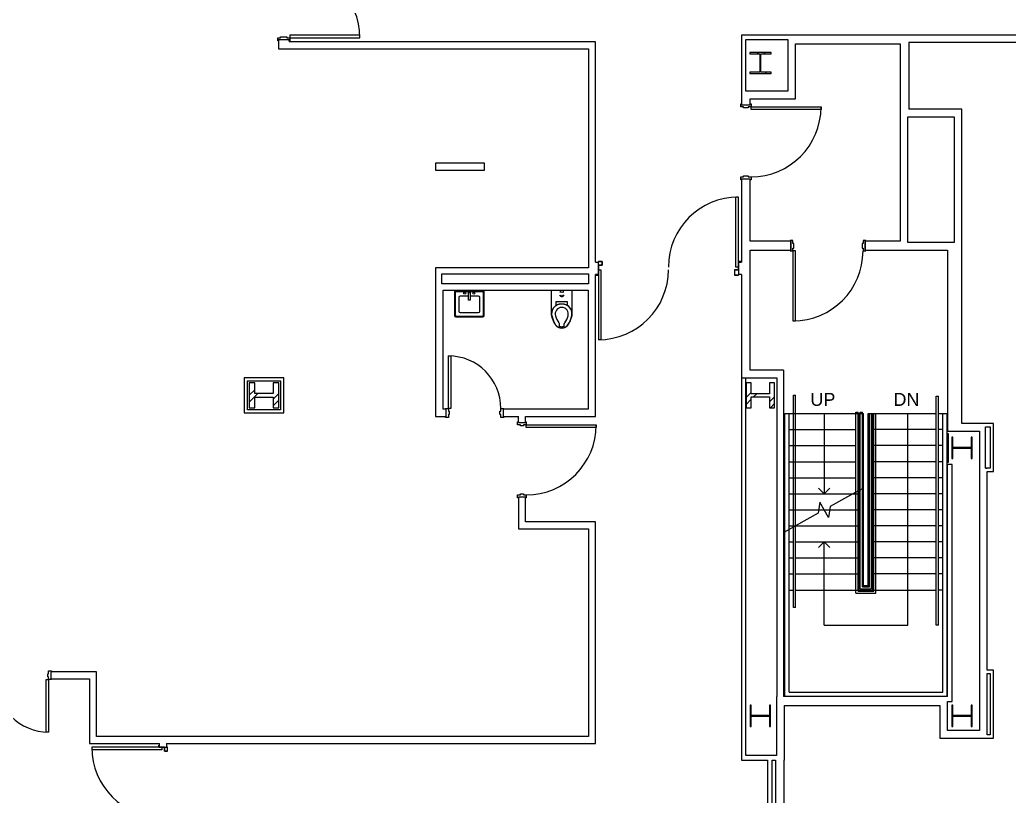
# Model space of a CAD drawing. Header units: inches. Extents: x -59 to 5682, y -269 to 4477.
# Drawn here: x 1347 to 2025, y 2845 to 3378 of the extents above; entities that cross this region are included whole.
import ezdxf

# ---------------------------------------------------------------- set-up
doc = ezdxf.new("R2010")
doc.units = ezdxf.units.IN
doc.header["$LTSCALE"] = 96
doc.header["$MEASUREMENT"] = 0
for name, color, linetype in [('A-ANNO-TEXT', 4, 'CONTINUOUS'), ('A-COLS', 5, 'CONTINUOUS'), ('A-DOOR', 2, 'CONTINUOUS'), ('A-FLOR-HRAL', 1, 'CONTINUOUS'), ('A-FLOR-PFIX', 2, 'CONTINUOUS'), ('A-FLOR-STRS', 2, 'CONTINUOUS'), ('A-WALL-FULL', 6, 'CONTINUOUS')]:
    doc.layers.add(name, color=color, linetype=linetype)
doc.styles.add('AE-103I$0$Arial', font='arial.ttf', dxfattribs={"height": 8.851796})

msp = doc.modelspace()

# ---------------------------------------------------------------- linework, layer by layer
at = {"layer": 'A-ANNO-TEXT'}
for p, q in [((1898.58, 3107.58), (1898.58, 3052.58)), ((1955.83, 2962.58), (1955.83, 3107.58)), ((1894.69, 3056.47), (1898.58, 3052.58)), ((1902.47, 3056.47), (1898.58, 3052.58)), ((1894.69, 3015.69), (1898.58, 3019.58)), ((1902.47, 3015.69), (1898.58, 3019.58)), ((1898.58, 2962.58), (1898.58, 3019.58)), ((1898.58, 2962.58), (1955.83, 2962.58))]:
    msp.add_line(p, q, dxfattribs=at)
at = {"layer": 'A-COLS'}
for p, q in [((1862.13, 3355.02), (1847.53, 3355.02)), ((1847.53, 3355.02), (1847.53, 3354.16)), ((1847.53, 3354.16), (1854.57, 3354.16)), ((1852.6, 3354.16), (1853.46, 3355.02)), ((1854.57, 3354.16), (1854.57, 3341.56)), ((1854.57, 3351.51), (1855.09, 3352.04)), ((1855.09, 3341.56), (1855.09, 3354.16)), ((1855.09, 3354.16), (1862.13, 3354.16)), ((1857.21, 3354.16), (1858.07, 3355.02)), ((1862.13, 3354.16), (1862.13, 3355.02)), ((1854.57, 3341.56), (1847.53, 3341.56)), ((1847.53, 3341.56), (1847.53, 3340.7)), ((1847.53, 3340.7), (1862.13, 3340.7)), ((1862.13, 3341.56), (1855.09, 3341.56)), ((1858.15, 3340.7), (1859.01, 3341.56)), ((1862.13, 3340.7), (1862.13, 3341.56)), ((1508.3, 3128.68), (1504.48, 3128.68)), ((1504.48, 3128.68), (1504.48, 3111.48)), ((1508.3, 3121.27), (1508.3, 3128.68)), ((1524.68, 3128.68), (1520.86, 3128.68)), ((1520.86, 3128.68), (1520.86, 3121.27)), ((1524.68, 3111.48), (1524.68, 3128.68)), ((1848.53, 3128.58), (1845.03, 3128.58)), ((1845.03, 3128.58), (1845.03, 3111.58)), ((1848.53, 3121.17), (1848.53, 3128.58)), ((1864.63, 3128.58), (1861.13, 3128.58)), ((1861.13, 3128.58), (1861.13, 3121.17)), ((1864.63, 3111.58), (1864.63, 3128.58)), ((1504.48, 3120.08), (1508.3, 3123.9)), ((1504.48, 3115.47), (1510.28, 3121.27)), ((1520.86, 3121.27), (1508.3, 3121.27)), ((1520.86, 3117.45), (1524.68, 3121.27)), ((1845.03, 3118.5), (1848.53, 3122)), ((1861.13, 3121.17), (1848.53, 3121.17)), ((1850.12, 3118.98), (1852.31, 3121.17)), ((1508.3, 3111.48), (1508.3, 3118.89)), ((1508.3, 3118.89), (1520.86, 3118.89)), ((1520.86, 3118.89), (1520.86, 3111.48)), ((1520.86, 3112.84), (1524.68, 3116.66)), ((1845.03, 3113.89), (1848.53, 3117.39)), ((1848.53, 3111.58), (1848.53, 3118.98)), ((1848.53, 3118.98), (1861.13, 3118.98)), ((1861.13, 3115.59), (1864.63, 3119.09)), ((1861.13, 3118.98), (1861.13, 3111.58)), ((1861.72, 3111.58), (1864.63, 3114.49)), ((1504.48, 3111.48), (1508.3, 3111.48)), ((1520.86, 3111.48), (1524.68, 3111.48)), ((1845.03, 3111.58), (1848.53, 3111.58)), ((1861.13, 3111.58), (1864.63, 3111.58)), ((1986.78, 3091.34), (1986.07, 3091.34)), ((1986.07, 3091.34), (1986.07, 3076.82)), ((1986.07, 3088.48), (1986.78, 3089.19)), ((1986.78, 3084.3), (1986.78, 3091.34)), ((2000.09, 3091.34), (1999.38, 3091.34)), ((1999.38, 3091.34), (1999.38, 3084.3)), ((2000.09, 3076.82), (2000.09, 3091.34)), ((1986.07, 3083.87), (1986.78, 3084.58)), ((1999.38, 3084.3), (1986.78, 3084.3)), ((1986.78, 3076.82), (1986.78, 3083.86)), ((1986.78, 3083.86), (1999.38, 3083.86)), ((1999.38, 3083.86), (1999.38, 3076.82)), ((1999.38, 3082.78), (2000.09, 3083.49)), ((1986.07, 3076.82), (1986.78, 3076.82)), ((1999.38, 3078.17), (2000.09, 3078.88)), ((1999.38, 3076.82), (2000.09, 3076.82)), ((1848.53, 2907.59), (1847.82, 2907.59)), ((1847.82, 2907.59), (1847.82, 2893.07)), ((1848.53, 2900.55), (1848.53, 2907.59)), ((1861.84, 2907.59), (1861.13, 2907.59)), ((1861.13, 2907.59), (1861.13, 2900.55)), ((1861.13, 2906.51), (1861.84, 2907.22)), ((1861.84, 2893.07), (1861.84, 2907.59)), ((1986.78, 2907.59), (1986.07, 2907.59)), ((1986.07, 2907.59), (1986.07, 2893.07)), ((1986.78, 2900.55), (1986.78, 2907.59)), ((1999.38, 2907.11), (1999.86, 2907.59)), ((2000.09, 2907.59), (1999.38, 2907.59)), ((1999.38, 2907.59), (1999.38, 2900.55)), ((2000.09, 2893.07), (2000.09, 2907.59)), ((1861.13, 2900.55), (1848.53, 2900.55)), ((1848.53, 2893.07), (1848.53, 2900.11)), ((1848.53, 2900.11), (1861.13, 2900.11)), ((1854.72, 2900.11), (1855.16, 2900.55)), ((1859.33, 2900.11), (1859.77, 2900.55)), ((1861.13, 2901.91), (1861.84, 2902.62)), ((1861.13, 2900.11), (1861.13, 2893.07)), ((1986.07, 2898.41), (1986.78, 2899.12)), ((1999.38, 2900.55), (1986.78, 2900.55)), ((1986.78, 2893.07), (1986.78, 2900.11)), ((1986.78, 2900.11), (1999.38, 2900.11)), ((1987.77, 2900.11), (1988.21, 2900.55)), ((1992.38, 2900.11), (1992.82, 2900.55)), ((1999.38, 2900.11), (1999.38, 2893.07)), ((1847.82, 2893.2), (1848.53, 2893.92)), ((1847.82, 2893.07), (1848.53, 2893.07)), ((1861.13, 2893.07), (1861.84, 2893.07)), ((1986.07, 2893.8), (1986.78, 2894.51)), ((1986.07, 2893.07), (1986.78, 2893.07)), ((1999.38, 2893.07), (2000.09, 2893.07)), ((1999.74, 2893.07), (2000.09, 2893.42))]:
    msp.add_line(p, q, dxfattribs=at)
at = {"layer": 'A-DOOR'}
for p, q in [((1524.02, 3365.2), (1525.95, 3365.2)), ((1524.02, 3363.2), (1524.02, 3365.2)), ((1525.95, 3365.83), (1530.33, 3365.83)), ((1525.95, 3365.2), (1525.95, 3365.83)), ((1530.33, 3365.83), (1530.33, 3365.2)), ((1530.33, 3365.2), (1532.27, 3365.2)), ((1532.27, 3366.95), (1532.27, 3365.2)), ((1580.27, 3366.95), (1532.27, 3366.95)), ((1532.27, 3365.2), (1580.27, 3365.2)), ((1532.27, 3365.2), (1532.27, 3363.2)), ((1580.27, 3365.2), (1580.27, 3366.95)), ((1524.52, 3363.2), (1524.02, 3363.2)), ((1524.52, 3363.7), (1524.52, 3363.2)), ((1531.77, 3363.7), (1524.52, 3363.7)), ((1531.77, 3363.2), (1531.77, 3363.7)), ((1532.27, 3363.2), (1531.77, 3363.2)), ((1841.33, 3317.83), (1841.33, 3319.83)), ((1841.33, 3319.83), (1841.83, 3319.83)), ((1843.27, 3317.83), (1841.33, 3317.83)), ((1841.83, 3319.83), (1841.83, 3319.33)), ((1841.83, 3319.33), (1847.95, 3319.33)), ((1843.27, 3317.21), (1843.27, 3317.83)), ((1846.52, 3317.21), (1843.27, 3317.21)), ((1846.52, 3317.83), (1846.52, 3317.21)), ((1848.45, 3317.83), (1846.52, 3317.83)), ((1847.95, 3319.83), (1848.45, 3319.83)), ((1847.95, 3319.33), (1847.95, 3319.83)), ((1848.45, 3319.83), (1848.45, 3317.83)), ((1848.45, 3316.08), (1848.45, 3317.83)), ((1848.45, 3317.83), (1896.45, 3317.83)), ((1896.45, 3317.83), (1896.45, 3316.08)), ((1896.45, 3316.08), (1848.45, 3316.08)), ((1841.33, 3269.83), (1843.27, 3269.83)), ((1841.33, 3267.83), (1841.33, 3269.83)), ((1843.27, 3270.45), (1846.52, 3270.45)), ((1843.27, 3269.83), (1843.27, 3270.45)), ((1846.52, 3270.45), (1846.52, 3269.83)), ((1846.52, 3269.83), (1848.45, 3269.83)), ((1848.45, 3269.83), (1848.45, 3267.83)), ((1841.83, 3267.83), (1841.33, 3267.83)), ((1841.83, 3268.33), (1841.83, 3267.83)), ((1847.95, 3268.33), (1841.83, 3268.33)), ((1847.95, 3267.83), (1847.95, 3268.33)), ((1848.45, 3267.83), (1847.95, 3267.83)), ((1838.08, 3208.01), (1838.08, 3256.01)), ((1839.83, 3256.01), (1838.08, 3256.01)), ((1839.83, 3208.01), (1839.83, 3256.01)), ((1875.2, 3226.2), (1875.2, 3225.7)), ((1877.2, 3226.2), (1875.2, 3226.2)), ((1875.2, 3225.7), (1875.7, 3225.7)), ((1875.7, 3225.7), (1875.7, 3219.58)), ((1877.2, 3224.26), (1877.2, 3226.2)), ((1877.82, 3224.26), (1877.2, 3224.26)), ((1877.82, 3221.01), (1877.82, 3224.26)), ((1925.2, 3224.26), (1924.58, 3224.26)), ((1924.58, 3224.26), (1924.58, 3221.01)), ((1927.2, 3226.2), (1925.2, 3226.2)), ((1925.2, 3226.2), (1925.2, 3224.26)), ((1926.7, 3219.58), (1926.7, 3225.7)), ((1926.7, 3225.7), (1927.2, 3225.7)), ((1927.2, 3225.7), (1927.2, 3226.2)), ((1875.7, 3219.58), (1875.2, 3219.58)), ((1875.2, 3219.58), (1875.2, 3219.08)), ((1875.2, 3219.08), (1877.2, 3219.08)), ((1877.2, 3219.08), (1877.2, 3221.01)), ((1877.2, 3221.01), (1877.82, 3221.01)), ((1878.95, 3219.08), (1877.2, 3219.08)), ((1877.2, 3219.08), (1877.2, 3171.08)), ((1878.95, 3171.08), (1878.95, 3219.08)), ((1924.58, 3221.01), (1925.2, 3221.01)), ((1925.2, 3221.01), (1925.2, 3219.08)), ((1925.2, 3219.08), (1927.2, 3219.08)), ((1927.2, 3219.58), (1926.7, 3219.58)), ((1927.2, 3219.08), (1927.2, 3219.58)), ((1746.45, 3211.89), (1743.77, 3211.89)), ((1743.77, 3211.89), (1743.77, 3211.39)), ((1743.77, 3211.39), (1743.83, 3211.39)), ((1743.77, 3209.39), (1743.77, 3202.45)), ((1746.39, 3209.39), (1743.77, 3209.39)), ((1743.83, 3211.39), (1743.83, 3211.83)), ((1743.83, 3211.83), (1746.39, 3211.83)), ((1743.83, 3202.39), (1743.83, 3209.33)), ((1743.83, 3209.33), (1746.45, 3209.33)), ((1746.39, 3211.83), (1746.39, 3209.39)), ((1746.45, 3209.33), (1746.45, 3211.89)), ((1839.83, 3208.01), (1838.08, 3208.01)), ((1841.33, 3211.89), (1839.83, 3211.89)), ((1839.83, 3211.89), (1839.83, 3206.2)), ((1839.89, 3206.14), (1839.89, 3211.83)), ((1839.89, 3211.83), (1841.27, 3211.83)), ((1841.27, 3211.83), (1841.27, 3211.39)), ((1841.27, 3211.39), (1841.33, 3211.39)), ((1841.33, 3211.39), (1841.33, 3211.89)), ((1742.39, 3202.89), (1742.33, 3202.89)), ((1742.33, 3202.89), (1742.33, 3202.39)), ((1742.33, 3202.39), (1743.83, 3202.39)), ((1742.39, 3202.45), (1742.39, 3202.89)), ((1743.77, 3202.45), (1742.39, 3202.45)), ((1743.83, 3206.2), (1743.83, 3158.2)), ((1743.83, 3206.2), (1745.58, 3206.2)), ((1745.58, 3206.2), (1745.58, 3158.23)), ((1839.83, 3206.2), (1837.2, 3206.2)), ((1837.2, 3206.2), (1837.2, 3202.39)), ((1837.2, 3202.39), (1839.89, 3202.39)), ((1837.27, 3202.45), (1837.27, 3206.14)), ((1837.27, 3206.14), (1839.89, 3206.14)), ((1839.83, 3202.45), (1837.27, 3202.45)), ((1839.89, 3202.89), (1839.83, 3202.89)), ((1839.83, 3202.89), (1839.83, 3202.45)), ((1839.89, 3202.39), (1839.89, 3202.89)), ((1877.2, 3171.08), (1878.95, 3171.08)), ((1743.83, 3158.26), (1745.58, 3158.26)), ((1640.98, 3147.08), (1642.73, 3147.08)), ((1640.98, 3111.08), (1640.98, 3147.08)), ((1642.73, 3147.08), (1642.73, 3111.08)), ((1638.98, 3111.08), (1640.98, 3111.08)), ((1638.98, 3110.58), (1638.98, 3111.08)), ((1639.48, 3110.58), (1638.98, 3110.58)), ((1639.48, 3105.45), (1639.48, 3110.58)), ((1642.73, 3111.08), (1640.98, 3111.08)), ((1640.98, 3111.08), (1640.98, 3109.14)), ((1640.98, 3109.14), (1641.6, 3109.14)), ((1640.98, 3106.89), (1640.98, 3104.95)), ((1641.6, 3106.89), (1640.98, 3106.89)), ((1641.6, 3109.14), (1641.6, 3106.89)), ((1676.35, 3109.14), (1676.98, 3109.14)), ((1676.35, 3106.89), (1676.35, 3109.14)), ((1676.98, 3106.89), (1676.35, 3106.89)), ((1676.98, 3111.08), (1678.98, 3111.08)), ((1676.98, 3109.14), (1676.98, 3111.08)), ((1676.98, 3104.95), (1676.98, 3106.89)), ((1678.48, 3110.58), (1678.48, 3105.45)), ((1678.98, 3110.58), (1678.48, 3110.58)), ((1678.98, 3111.08), (1678.98, 3110.58)), ((1638.98, 3105.45), (1639.48, 3105.45)), ((1638.98, 3104.95), (1638.98, 3105.45)), ((1640.98, 3104.95), (1638.98, 3104.95)), ((1678.98, 3104.95), (1676.98, 3104.95)), ((1678.48, 3105.45), (1678.98, 3105.45)), ((1678.98, 3105.45), (1678.98, 3104.95)), ((1688.45, 3099.83), (1688.45, 3101.83)), ((1688.45, 3101.83), (1688.95, 3101.83)), ((1690.39, 3099.83), (1688.45, 3099.83)), ((1688.95, 3101.83), (1688.95, 3101.33)), ((1688.95, 3101.33), (1693.83, 3101.33)), ((1690.39, 3099.21), (1690.39, 3099.83)), ((1692.39, 3099.83), (1692.39, 3099.21)), ((1694.33, 3099.83), (1692.39, 3099.83)), ((1693.83, 3101.83), (1694.33, 3101.83)), ((1693.83, 3101.33), (1693.83, 3101.83)), ((1694.33, 3101.83), (1694.33, 3099.83)), ((1694.33, 3098.08), (1694.33, 3099.83)), ((1694.33, 3099.83), (1742.33, 3099.83)), ((1742.33, 3099.83), (1742.33, 3098.08)), ((1692.39, 3099.21), (1690.39, 3099.21)), ((1742.33, 3098.08), (1694.33, 3098.08)), ((1690.39, 3052.45), (1692.39, 3052.45)), ((1690.39, 3051.83), (1690.39, 3052.45)), ((1692.39, 3052.45), (1692.39, 3051.83)), ((1688.45, 3051.83), (1690.39, 3051.83)), ((1688.45, 3049.83), (1688.45, 3051.83)), ((1688.95, 3049.83), (1688.45, 3049.83)), ((1688.95, 3050.33), (1688.95, 3049.83)), ((1693.83, 3050.33), (1688.95, 3050.33)), ((1692.39, 3051.83), (1694.33, 3051.83)), ((1693.83, 3049.83), (1693.83, 3050.33)), ((1694.33, 3049.83), (1693.83, 3049.83)), ((1694.33, 3051.83), (1694.33, 3049.83)), ((1366.95, 2931.08), (1368.95, 2931.08)), ((1366.95, 2929.14), (1366.95, 2931.08)), ((1368.45, 2930.58), (1368.45, 2925.7)), ((1368.95, 2930.58), (1368.45, 2930.58)), ((1368.95, 2931.08), (1368.95, 2930.58)), ((1365.2, 2925.2), (1366.95, 2925.2)), ((1365.2, 2889.2), (1365.2, 2925.2)), ((1366.33, 2929.14), (1366.95, 2929.14)), ((1366.33, 2927.14), (1366.33, 2929.14)), ((1366.95, 2927.14), (1366.33, 2927.14)), ((1366.95, 2925.2), (1366.95, 2927.14)), ((1366.95, 2925.2), (1366.95, 2889.2)), ((1368.95, 2925.2), (1366.95, 2925.2)), ((1368.45, 2925.7), (1368.95, 2925.7)), ((1368.95, 2925.7), (1368.95, 2925.2)), ((1366.95, 2889.2), (1365.2, 2889.2)), ((1396.52, 2878.76), (1396.52, 2877.01)), ((1444.52, 2878.76), (1396.52, 2878.76)), ((1444.52, 2877.01), (1396.52, 2877.01)), ((1442.96, 2880.26), (1442.46, 2880.26)), ((1442.46, 2880.26), (1442.46, 2878.76)), ((1442.46, 2878.76), (1446.33, 2878.76)), ((1442.52, 2878.83), (1442.52, 2880.2)), ((1442.52, 2880.2), (1442.96, 2880.2)), ((1446.4, 2878.83), (1442.52, 2878.83)), ((1442.96, 2880.2), (1442.96, 2880.26)), ((1444.52, 2878.76), (1444.52, 2877.01)), ((1446.33, 2878.76), (1446.33, 2876.14)), ((1446.33, 2876.14), (1448.33, 2876.14)), ((1446.4, 2876.2), (1446.4, 2878.83)), ((1448.27, 2876.2), (1446.4, 2876.2)), ((1448.33, 2878.83), (1447.83, 2878.83)), ((1447.83, 2878.83), (1447.83, 2878.76)), ((1447.83, 2878.76), (1448.27, 2878.76)), ((1448.27, 2878.76), (1448.27, 2876.2)), ((1448.33, 2876.14), (1448.33, 2878.83))]:
    msp.add_line(p, q, dxfattribs=at)
for centre, radius, start, end in [((1532.27, 3365.2), 48, 0, 90), ((1848.45, 3317.83), 48, 270, 0), ((1848.45, 3317.83), 48, 270, 0), ((1839.83, 3208.01), 48, 90, 180), ((1877.2, 3219.08), 48, 270, 0), ((1877.2, 3219.08), 48, 270, 0), ((1743.83, 3206.2), 48, 270, 0), ((1640.98, 3111.08), 36, 0, 90), ((1640.98, 3111.08), 36, 0, 90), ((1694.33, 3099.83), 48, 270, 0), ((1694.33, 3099.83), 48, 270, 0), ((1366.95, 2925.2), 36, 180, 270), ((1366.95, 2925.2), 36, 180, 270), ((1444.52, 2878.76), 48, 180, 270)]:
    msp.add_arc(centre, radius, start, end, dxfattribs=at)
at = {"layer": 'A-FLOR-HRAL'}
for p, q in [((1877.45, 2974.58), (1877.45, 3120.08)), ((1877.45, 3120.08), (1878.95, 3120.08)), ((1878.95, 2974.58), (1878.95, 3120.08)), ((1975.45, 3119.58), (1976.95, 3119.58)), ((1975.45, 2962.58), (1975.45, 3119.58)), ((1976.95, 2962.58), (1976.95, 3119.58)), ((1920.33, 3108.58), (1921.83, 3108.58)), ((1920.33, 2984.33), (1920.33, 3108.58)), ((1920.33, 3107.58), (1921.83, 3107.58)), ((1921.83, 2985.83), (1921.83, 3108.58)), ((1923.33, 3108.58), (1924.83, 3108.58)), ((1923.33, 2987.33), (1923.33, 3108.58)), ((1923.33, 3107.58), (1924.83, 3107.58)), ((1924.83, 2988.83), (1924.83, 3108.58)), ((1929.58, 3107.58), (1931.08, 3107.58)), ((1929.58, 2988.83), (1929.58, 3107.58)), ((1931.08, 2987.33), (1931.08, 3107.58)), ((1932.58, 3107.58), (1934.08, 3107.58)), ((1932.58, 2985.83), (1932.58, 3107.58)), ((1934.08, 2984.33), (1934.08, 3107.58)), ((1920.33, 3053.66), (1921.83, 3054.49)), ((1923.33, 3055.33), (1924.83, 3056.16)), ((1877.45, 3029.84), (1878.95, 3030.67)), ((1920.33, 2984.33), (1934.08, 2984.33)), ((1921.83, 2985.83), (1932.58, 2985.83)), ((1923.33, 2987.33), (1931.08, 2987.33)), ((1924.83, 2988.83), (1929.58, 2988.83)), ((1878.95, 2974.58), (1877.45, 2974.58)), ((1976.95, 2962.58), (1975.45, 2962.58))]:
    msp.add_line(p, q, dxfattribs=at)
at = {"layer": 'A-FLOR-PFIX'}
for p, q in [((1645.08, 3192.08), (1645.08, 3174.83)), ((1645.58, 3191.08), (1645.58, 3175.33)), ((1665.08, 3191.08), (1645.58, 3191.08)), ((1654.71, 3188.08), (1649.08, 3188.08)), ((1654.71, 3185.4), (1654.71, 3190.62)), ((1654.71, 3190.62), (1655.95, 3190.62)), ((1655.95, 3190.62), (1655.95, 3185.4)), ((1661.58, 3188.08), (1655.95, 3188.08)), ((1665.08, 3175.33), (1665.08, 3191.08)), ((1665.58, 3174.83), (1665.58, 3192.08)), ((1711.7, 3175.88), (1711.7, 3192.08)), ((1717.7, 3192.08), (1717.7, 3190.57)), ((1719.7, 3192.08), (1719.7, 3190.57)), ((1725.7, 3192.08), (1725.7, 3175.88)), ((1648.08, 3187.08), (1648.08, 3177.83)), ((1655.95, 3185.4), (1654.71, 3185.4)), ((1662.58, 3177.83), (1662.58, 3187.08)), ((1713.74, 3180.81), (1713.94, 3181.01)), ((1713.94, 3181.01), (1714.15, 3181.19)), ((1714.15, 3181.19), (1714.37, 3181.37)), ((1714.37, 3181.37), (1714.59, 3181.54)), ((1714.59, 3181.54), (1714.82, 3181.7)), ((1722.7, 3184.13), (1714.7, 3184.13)), ((1714.7, 3184.13), (1714.7, 3181.62)), ((1714.82, 3181.7), (1715.06, 3181.85)), ((1715.06, 3181.85), (1715.3, 3181.99)), ((1715.3, 3181.99), (1715.54, 3182.12)), ((1715.54, 3182.12), (1715.8, 3182.24)), ((1715.8, 3182.24), (1716.05, 3182.35)), ((1716.05, 3182.35), (1716.31, 3182.46)), ((1716.31, 3182.46), (1716.58, 3182.55)), ((1716.58, 3182.55), (1716.85, 3182.63)), ((1716.85, 3182.63), (1717.12, 3182.69)), ((1717.12, 3182.69), (1717.39, 3182.75)), ((1717.39, 3182.75), (1717.67, 3182.8)), ((1717.67, 3182.8), (1717.95, 3182.83)), ((1717.95, 3182.83), (1718.23, 3182.86)), ((1718.23, 3182.86), (1718.51, 3182.87)), ((1718.51, 3182.87), (1718.65, 3182.87)), ((1718.78, 3182.87), (1718.98, 3182.87)), ((1718.98, 3182.87), (1719.26, 3182.85)), ((1719.26, 3182.85), (1719.54, 3182.82)), ((1719.54, 3182.82), (1719.82, 3182.79)), ((1719.82, 3182.79), (1720.09, 3182.74)), ((1720.09, 3182.74), (1720.37, 3182.67)), ((1720.37, 3182.67), (1720.64, 3182.6)), ((1720.64, 3182.6), (1720.9, 3182.52)), ((1720.9, 3182.52), (1721.17, 3182.43)), ((1721.17, 3182.43), (1721.43, 3182.32)), ((1721.43, 3182.32), (1721.68, 3182.21)), ((1721.68, 3182.21), (1721.94, 3182.08)), ((1721.94, 3182.08), (1722.18, 3181.95)), ((1722.18, 3181.95), (1722.42, 3181.81)), ((1722.42, 3181.81), (1722.66, 3181.65)), ((1722.66, 3181.65), (1722.88, 3181.49)), ((1722.7, 3181.62), (1722.7, 3184.13)), ((1722.88, 3181.49), (1723.1, 3181.32)), ((1723.1, 3181.32), (1723.32, 3181.14)), ((1723.32, 3181.14), (1723.53, 3180.95)), ((1723.53, 3180.95), (1723.72, 3180.75)), ((1646.58, 3174.33), (1664.08, 3174.33)), ((1649.08, 3176.83), (1661.58, 3176.83)), ((1711.7, 3176.03), (1711.72, 3176.31)), ((1711.7, 3175.75), (1711.7, 3176.03)), ((1711.71, 3175.47), (1711.7, 3175.75)), ((1711.74, 3175.19), (1711.71, 3175.47)), ((1711.72, 3176.31), (1711.74, 3176.59)), ((1711.74, 3176.59), (1711.77, 3176.87)), ((1711.77, 3174.92), (1711.74, 3175.19)), ((1711.77, 3176.87), (1711.82, 3177.15)), ((1711.81, 3174.64), (1711.77, 3174.92)), ((1711.87, 3174.37), (1711.81, 3174.64)), ((1711.82, 3177.15), (1711.88, 3177.42)), ((1711.93, 3174.09), (1711.87, 3174.37)), ((1711.88, 3177.42), (1711.94, 3177.69)), ((1712.01, 3173.82), (1711.93, 3174.09)), ((1711.94, 3177.69), (1712.02, 3177.96)), ((1712.02, 3177.96), (1712.11, 3178.23)), ((1712.11, 3178.23), (1712.21, 3178.49)), ((1712.21, 3178.49), (1712.32, 3178.75)), ((1712.32, 3178.75), (1712.44, 3179)), ((1712.44, 3179), (1712.57, 3179.25)), ((1712.57, 3179.25), (1712.71, 3179.49)), ((1712.71, 3179.49), (1712.86, 3179.73)), ((1712.86, 3179.73), (1713.02, 3179.96)), ((1713.02, 3179.96), (1713.18, 3180.18)), ((1713.18, 3180.18), (1713.36, 3180.4)), ((1713.36, 3180.4), (1713.55, 3180.61)), ((1713.55, 3180.61), (1713.74, 3180.81)), ((1723.72, 3180.75), (1723.92, 3180.55)), ((1723.92, 3180.55), (1724.1, 3180.34)), ((1724.1, 3180.34), (1724.27, 3180.12)), ((1724.27, 3180.12), (1724.44, 3179.89)), ((1724.44, 3179.89), (1724.59, 3179.66)), ((1724.59, 3179.66), (1724.74, 3179.42)), ((1724.74, 3179.42), (1724.88, 3179.17)), ((1724.88, 3179.17), (1725, 3178.92)), ((1725, 3178.92), (1725.12, 3178.67)), ((1725.12, 3178.67), (1725.23, 3178.41)), ((1725.23, 3178.41), (1725.32, 3178.15)), ((1725.32, 3178.15), (1725.41, 3177.88)), ((1725.41, 3177.88), (1725.48, 3177.61)), ((1725.52, 3174.28), (1725.45, 3174.01)), ((1725.48, 3177.61), (1725.55, 3177.34)), ((1725.58, 3174.56), (1725.52, 3174.28)), ((1725.55, 3177.34), (1725.6, 3177.06)), ((1725.62, 3174.83), (1725.58, 3174.56)), ((1725.6, 3177.06), (1725.64, 3176.79)), ((1725.66, 3175.11), (1725.62, 3174.83)), ((1725.64, 3176.79), (1725.67, 3176.51)), ((1725.69, 3175.39), (1725.66, 3175.11)), ((1725.67, 3176.51), (1725.69, 3176.23)), ((1725.69, 3176.23), (1725.7, 3175.95)), ((1725.7, 3175.67), (1725.69, 3175.39)), ((1725.7, 3175.95), (1725.7, 3175.67)), ((1646.08, 3173.83), (1664.58, 3173.83)), ((1712.13, 3173.44), (1712.01, 3173.82)), ((1712.44, 3172.57), (1712.13, 3173.44)), ((1712.77, 3171.71), (1712.44, 3172.57)), ((1713.14, 3170.87), (1712.77, 3171.71)), ((1713.55, 3170.04), (1713.14, 3170.87)), ((1713.98, 3169.23), (1713.55, 3170.04)), ((1714.45, 3168.44), (1713.98, 3169.23)), ((1714.5, 3168.38), (1714.45, 3168.44)), ((1714.61, 3168.21), (1714.5, 3168.38)), ((1714.72, 3168.05), (1714.61, 3168.21)), ((1714.85, 3167.89), (1714.72, 3168.05)), ((1714.98, 3167.74), (1714.85, 3167.89)), ((1715.12, 3167.59), (1714.98, 3167.74)), ((1715.26, 3167.45), (1715.12, 3167.59)), ((1715.41, 3167.32), (1715.26, 3167.45)), ((1715.56, 3167.19), (1715.41, 3167.32)), ((1717.2, 3166.31), (1717.2, 3169.08)), ((1720.2, 3169.08), (1720.2, 3166.31)), ((1722.06, 3167.37), (1721.91, 3167.24)), ((1722.2, 3167.51), (1722.06, 3167.37)), ((1722.34, 3167.65), (1722.2, 3167.51)), ((1722.48, 3167.8), (1722.34, 3167.65)), ((1722.61, 3167.95), (1722.48, 3167.8)), ((1722.73, 3168.11), (1722.61, 3167.95)), ((1722.84, 3168.27), (1722.73, 3168.11)), ((1722.95, 3168.44), (1722.84, 3168.27)), ((1723.16, 3168.79), (1722.95, 3168.44)), ((1723.62, 3169.59), (1723.16, 3168.79)), ((1724.04, 3170.41), (1723.62, 3169.59)), ((1724.43, 3171.24), (1724.04, 3170.41)), ((1724.79, 3172.09), (1724.43, 3171.24)), ((1725.11, 3172.95), (1724.79, 3172.09)), ((1725.4, 3173.82), (1725.11, 3172.95)), ((1725.45, 3174.01), (1725.4, 3173.82)), ((1715.72, 3167.07), (1715.56, 3167.19)), ((1715.88, 3166.95), (1715.72, 3167.07)), ((1716.05, 3166.84), (1715.88, 3166.95)), ((1716.22, 3166.74), (1716.05, 3166.84)), ((1716.39, 3166.64), (1716.22, 3166.74)), ((1716.57, 3166.55), (1716.39, 3166.64)), ((1716.76, 3166.47), (1716.57, 3166.55)), ((1716.94, 3166.4), (1716.76, 3166.47)), ((1717.13, 3166.33), (1716.94, 3166.4)), ((1717.32, 3166.27), (1717.13, 3166.33)), ((1717.51, 3166.22), (1717.32, 3166.27)), ((1717.71, 3166.18), (1717.51, 3166.22)), ((1717.91, 3166.14), (1717.71, 3166.18)), ((1718.1, 3166.11), (1717.91, 3166.14)), ((1718.3, 3166.09), (1718.1, 3166.11)), ((1718.5, 3166.08), (1718.3, 3166.09)), ((1718.7, 3166.08), (1718.5, 3166.08)), ((1718.78, 3166.08), (1718.7, 3166.08)), ((1718.98, 3166.08), (1718.78, 3166.08)), ((1719.18, 3166.1), (1718.98, 3166.08)), ((1719.38, 3166.12), (1719.18, 3166.1)), ((1719.58, 3166.15), (1719.38, 3166.12)), ((1719.77, 3166.19), (1719.58, 3166.15)), ((1719.97, 3166.24), (1719.77, 3166.19)), ((1720.16, 3166.29), (1719.97, 3166.24)), ((1720.35, 3166.36), (1720.16, 3166.29)), ((1720.54, 3166.43), (1720.35, 3166.36)), ((1720.72, 3166.5), (1720.54, 3166.43)), ((1720.9, 3166.59), (1720.72, 3166.5)), ((1721.08, 3166.68), (1720.9, 3166.59)), ((1721.26, 3166.78), (1721.08, 3166.68)), ((1721.43, 3166.88), (1721.26, 3166.78)), ((1721.59, 3167), (1721.43, 3166.88)), ((1721.75, 3167.11), (1721.59, 3167)), ((1721.91, 3167.24), (1721.75, 3167.11))]:
    msp.add_line(p, q, dxfattribs=at)
for centre in [(1652.21, 3190.08), (1658.45, 3190.08)]:
    msp.add_circle(centre, 0.75, dxfattribs=at)
for centre, radius, start, end in [((1649.08, 3187.08), 1, 90, 180), ((1661.58, 3187.08), 1, 0, 90), ((1718.7, 3189.3), 1.5, 189.10621, 351.17325), ((1718.7, 3189.3), 0.996, 193.42302, 346.48425), ((1718.7, 3189.3), 1.5, 62.11611, 117.88389), ((1718.7, 3175.88), 7, 124.8499, 197.03528), ((1718.7, 3175.88), 7, 342.96472, 55.1501), ((1718.7, 3175.88), 7, 42.47092, 49.03651), ((1646.08, 3174.83), 1, 180, 270), ((1646.58, 3175.33), 1, 180, 270), ((1649.08, 3177.83), 1, 180, 270), ((1661.58, 3177.83), 1, 270, 0), ((1664.08, 3175.33), 1, 270, 0), ((1664.58, 3174.83), 1, 270, 0), ((1712.7, 3174.37), 0.5, 160, 180), ((1718.7, 3175.88), 4.5, 90, 197.03528), ((1734, 3180.56), 20.5, 197.03528, 211.80046), ((1718.7, 3175.88), 4.5, 342.96472, 90), ((1703.4, 3180.56), 20.5, 328.19954, 342.96472), ((1718.7, 3175.88), 7, 27.58998, 33.9346), ((1718.7, 3175.88), 7, 12.71221, 18.64375), ((1734, 3180.56), 23, 197.03528, 211.80046), ((1718.7, 3171.08), 5, 211.80046, 328.19954), ((1718.7, 3171.08), 2.5, 211.80046, 233.1301), ((1718.7, 3171.08), 4, 247.77746, 292.22254), ((1718.7, 3171.08), 2.5, 306.8699, 328.19954), ((1703.4, 3180.56), 23, 328.19954, 342.96472)]:
    msp.add_arc(centre, radius, start, end, dxfattribs=at)
at = {"layer": 'A-FLOR-STRS'}
for p, q in [((1871.58, 2913.58), (1871.58, 3107.58)), ((1871.58, 3107.58), (1920.33, 3107.58)), ((1874.58, 2916.58), (1874.58, 3107.58)), ((1921.83, 3107.58), (1923.33, 3107.58)), ((1922.58, 2986.58), (1922.58, 3107.58)), ((1924.83, 3107.58), (1925.58, 3107.58)), ((1925.58, 2989.58), (1925.58, 3107.58)), ((1928.83, 3107.58), (1929.58, 3107.58)), ((1928.83, 2988.83), (1928.83, 3107.58)), ((1931.08, 3107.58), (1975.45, 3107.58)), ((1931.83, 2986.58), (1931.83, 3107.58)), ((1976.95, 3107.58), (1982.83, 3107.58)), ((1979.83, 2916.58), (1979.83, 3107.58)), ((1982.83, 2913.58), (1982.83, 3107.58)), ((1874.58, 3096.58), (1920.33, 3096.58)), ((1921.83, 3096.58), (1922.58, 3096.58)), ((1975.45, 3096.58), (1931.83, 3096.58)), ((1979.83, 3096.58), (1976.95, 3096.58)), ((1874.58, 3085.58), (1920.33, 3085.58)), ((1921.83, 3085.58), (1922.58, 3085.58)), ((1975.45, 3085.58), (1931.83, 3085.58)), ((1979.83, 3085.58), (1976.95, 3085.58)), ((1874.58, 3074.58), (1920.33, 3074.58)), ((1921.83, 3074.58), (1922.58, 3074.58)), ((1975.45, 3074.58), (1931.83, 3074.58)), ((1979.83, 3074.58), (1976.95, 3074.58)), ((1874.58, 3063.58), (1920.33, 3063.58)), ((1921.83, 3063.58), (1922.58, 3063.58)), ((1975.45, 3063.58), (1931.83, 3063.58)), ((1979.83, 3063.58), (1976.95, 3063.58)), ((1874.58, 3052.58), (1922.58, 3052.58)), ((1920.33, 3053.66), (1902.77, 3043.91)), ((1921.83, 3054.49), (1923.33, 3055.33)), ((1924.83, 3056.16), (1925.58, 3056.58)), ((1975.45, 3052.58), (1931.83, 3052.58)), ((1979.83, 3052.58), (1976.95, 3052.58)), ((1895.66, 3046.82), (1894.38, 3039.25)), ((1901.49, 3036.33), (1895.66, 3046.82)), ((1874.58, 3041.58), (1922.58, 3041.58)), ((1894.38, 3039.25), (1878.95, 3030.67)), ((1902.77, 3043.91), (1901.49, 3036.33)), ((1975.45, 3041.58), (1931.83, 3041.58)), ((1979.83, 3041.58), (1976.95, 3041.58)), ((1871.58, 3026.58), (1877.45, 3029.84)), ((1874.58, 3030.58), (1878.78, 3030.58)), ((1878.95, 3030.58), (1922.58, 3030.58)), ((1975.45, 3030.58), (1931.83, 3030.58)), ((1979.83, 3030.58), (1976.95, 3030.58)), ((1874.58, 3019.58), (1877.45, 3019.58)), ((1878.95, 3019.58), (1922.58, 3019.58)), ((1975.45, 3019.58), (1931.83, 3019.58)), ((1979.83, 3019.58), (1976.95, 3019.58)), ((1874.58, 3008.58), (1877.45, 3008.58)), ((1878.95, 3008.58), (1922.58, 3008.58)), ((1975.45, 3008.58), (1931.83, 3008.58)), ((1979.83, 3008.58), (1976.95, 3008.58)), ((1874.58, 2997.58), (1877.45, 2997.58)), ((1878.95, 2997.58), (1922.58, 2997.58)), ((1975.45, 2997.58), (1931.83, 2997.58)), ((1979.83, 2997.58), (1976.95, 2997.58)), ((1874.58, 2986.58), (1877.45, 2986.58)), ((1878.95, 2986.58), (1975.45, 2986.58)), ((1922.58, 2989.58), (1923.33, 2989.58)), ((1924.83, 2989.58), (1928.83, 2989.58)), ((1928.83, 2986.58), (1928.83, 2987.33)), ((1979.83, 2986.58), (1976.95, 2986.58)), ((1874.58, 2916.58), (1979.83, 2916.58))]:
    msp.add_line(p, q, dxfattribs=at)
at = {"layer": 'A-WALL-FULL'}
for p, q in [((1841.83, 3367.08), (1841.83, 3319.33)), ((2041.77, 3367.08), (1841.83, 3367.08)), ((1524.52, 3363.7), (1524.52, 3357.58)), ((1531.77, 3363.7), (1524.52, 3363.7)), ((1524.52, 3357.58), (1736.95, 3357.58)), ((1531.77, 3363.7), (1531.77, 3362.45)), ((1741.83, 3362.45), (1531.77, 3362.45)), ((1736.95, 3357.58), (1736.95, 3207.58)), ((1741.83, 3211.39), (1741.83, 3362.45)), ((1844.95, 3363.95), (1873.7, 3363.95)), ((1844.95, 3328.7), (1844.95, 3363.95)), ((1873.7, 3363.95), (1873.7, 3328.7)), ((1878.95, 3360.95), (1950.58, 3360.95)), ((1878.95, 3323.45), (1878.95, 3360.95)), ((1950.58, 3360.95), (1950.58, 3225.7)), ((1956.7, 3362.2), (1956.7, 3316.33)), ((1956.7, 3362.2), (2041.77, 3362.2)), ((1873.7, 3328.7), (1844.95, 3328.7)), ((1847.95, 3323.45), (1878.95, 3323.45)), ((1847.95, 3319.33), (1847.95, 3323.45)), ((1841.83, 3319.33), (1847.95, 3319.33)), ((1955.83, 3224.83), (1955.83, 3311.08)), ((1955.83, 3311.08), (1987.58, 3311.08)), ((1992.83, 3316.33), (1956.7, 3316.33)), ((1987.58, 3311.08), (1987.58, 3224.83)), ((1992.83, 3100.83), (1992.83, 3316.33)), ((1665.64, 3279.2), (1632.2, 3279.2)), ((1632.2, 3279.2), (1632.2, 3274.33)), ((1665.64, 3274.33), (1665.64, 3279.2)), ((1632.2, 3274.33), (1665.64, 3274.33)), ((1847.95, 3268.33), (1841.83, 3268.33)), ((1841.83, 3268.33), (1841.83, 3211.39)), ((1847.95, 3225.7), (1847.95, 3268.33)), ((1875.7, 3225.7), (1847.95, 3225.7)), ((1875.7, 3219.58), (1875.7, 3225.7)), ((1950.58, 3225.7), (1926.7, 3225.7)), ((1926.7, 3225.7), (1926.7, 3219.58)), ((1987.58, 3224.83), (1955.83, 3224.83)), ((1847.95, 3219.58), (1875.7, 3219.58)), ((1847.95, 3137.33), (1847.95, 3219.58)), ((1926.7, 3219.58), (1983.08, 3219.58)), ((1983.08, 3219.58), (1983.08, 3095.58)), ((1741.83, 3211.39), (1743.77, 3211.39)), ((1743.77, 3202.89), (1743.77, 3211.39)), ((1839.89, 3211.39), (1839.89, 3202.89)), ((1839.89, 3211.39), (1841.83, 3211.39)), ((1736.95, 3207.58), (1632.2, 3207.58)), ((1632.2, 3207.58), (1632.2, 3105.45)), ((1636.45, 3196.58), (1636.45, 3203.33)), ((1636.45, 3203.33), (1736.95, 3203.33)), ((1736.95, 3203.33), (1736.95, 3196.58)), ((1741.83, 3105.45), (1741.83, 3202.89)), ((1743.77, 3202.89), (1741.83, 3202.89)), ((1841.83, 3202.89), (1839.89, 3202.89)), ((1841.83, 3202.89), (1841.83, 2869.98)), ((1736.95, 3196.58), (1636.45, 3196.58)), ((1637.33, 3192.08), (1736.7, 3192.08)), ((1637.33, 3110.58), (1637.33, 3192.08)), ((1736.7, 3192.08), (1736.7, 3110.58)), ((1870.7, 3137.33), (1847.95, 3137.33)), ((1870.7, 3137.33), (1870.7, 2913.58)), ((1528.2, 3132.18), (1500.98, 3132.18)), ((1500.98, 3132.18), (1500.98, 3107.98)), ((1503.23, 3129.93), (1525.95, 3129.93)), ((1503.23, 3110.23), (1503.23, 3129.93)), ((1525.95, 3129.93), (1525.95, 3110.23)), ((1528.2, 3107.98), (1528.2, 3132.18)), ((1841.83, 3132.08), (1866.08, 3132.08)), ((1844.95, 2873.1), (1844.95, 3132.08)), ((1866.08, 3132.08), (1866.08, 2913.58)), ((1500.98, 3107.98), (1528.2, 3107.98)), ((1525.95, 3110.23), (1503.23, 3110.23)), ((1639.48, 3110.58), (1637.33, 3110.58)), ((1639.48, 3105.45), (1639.48, 3110.58)), ((1678.48, 3110.58), (1678.48, 3105.45)), ((1736.7, 3110.58), (1678.48, 3110.58)), ((1632.2, 3105.45), (1639.48, 3105.45)), ((1678.48, 3105.45), (1688.95, 3105.45)), ((1688.95, 3101.33), (1688.95, 3105.45)), ((1688.95, 3101.33), (1693.83, 3101.33)), ((1693.83, 3101.33), (1693.83, 3105.45)), ((1693.83, 3105.45), (1741.83, 3105.45)), ((2014.57, 3100.83), (1992.83, 3100.83)), ((2014.57, 3067.95), (2014.57, 3100.83)), ((1983.08, 3095.58), (2005.07, 3095.58)), ((1983.08, 3093.77), (1983.08, 3074.33)), ((1983.7, 3093.77), (1983.08, 3093.77)), ((1983.7, 3074.33), (1983.7, 3093.77)), ((2005.07, 3095.58), (2005.07, 2890.33)), ((2009.07, 3098.58), (2012.32, 3098.58)), ((2009.07, 3070.2), (2009.07, 3098.58)), ((2012.32, 3098.58), (2012.32, 3070.2)), ((1983.08, 3074.33), (1983.7, 3074.33)), ((1986.2, 3072.58), (1983.08, 3072.58)), ((1983.08, 2913.58), (1983.08, 3072.58)), ((1986.2, 2910.08), (1986.2, 3072.58)), ((2012.32, 3070.2), (2009.07, 3070.2)), ((2009.07, 3070.2), (2010.32, 3070.2)), ((2010.32, 2931.58), (2010.32, 3067.95)), ((2010.32, 3067.95), (2014.57, 3067.95)), ((1693.83, 3050.33), (1688.95, 3050.33)), ((1688.95, 3050.33), (1688.95, 3028.58)), ((1693.83, 3033.45), (1693.83, 3050.33)), ((1741.83, 3033.45), (1693.83, 3033.45)), ((1741.83, 2881.33), (1741.83, 3033.45)), ((1688.95, 3028.58), (1736.95, 3028.58)), ((1736.95, 3028.58), (1736.95, 2886.2)), ((1399.83, 2930.58), (1368.45, 2930.58)), ((1368.45, 2930.58), (1368.45, 2925.7)), ((1399.83, 2886.2), (1399.83, 2930.58)), ((2014.57, 2931.58), (2010.32, 2931.58)), ((2014.57, 2885.08), (2014.57, 2931.58)), ((1368.45, 2925.7), (1394.95, 2925.7)), ((1394.95, 2925.7), (1394.95, 2881.33)), ((2010.32, 2887.33), (2010.32, 2929.33)), ((2010.32, 2929.33), (2012.32, 2929.33)), ((2012.32, 2929.33), (2012.32, 2887.33)), ((1865.95, 2913.58), (1865.95, 2873.1)), ((1865.95, 2913.58), (1866.08, 2913.58)), ((1983.08, 2913.58), (1870.7, 2913.58)), ((1983.08, 2910.08), (1986.2, 2910.08)), ((1983.08, 2890.33), (1983.08, 2910.08)), ((1871.2, 2907.45), (1977.83, 2907.45)), ((1871.2, 2907.45), (1871.2, 2869.98)), ((1977.83, 2907.45), (1977.83, 2885.08)), ((2005.07, 2890.33), (1983.08, 2890.33)), ((1736.95, 2886.2), (1399.83, 2886.2)), ((1977.83, 2885.08), (2014.57, 2885.08)), ((2012.32, 2887.33), (2010.32, 2887.33)), ((1394.95, 2881.33), (1442.96, 2881.33)), ((1442.96, 2878.83), (1442.96, 2881.33)), ((1442.96, 2878.83), (1447.83, 2878.83)), ((1447.83, 2881.33), (1741.83, 2881.33)), ((1447.83, 2881.33), (1447.83, 2878.83)), ((1841.83, 2869.98), (1859.83, 2869.98)), ((1865.95, 2873.1), (1844.95, 2873.1)), ((1859.83, 2869.98), (1859.83, 2776.48)), ((1862.95, 2869.98), (1865.2, 2869.98)), ((1862.95, 2776.08), (1862.95, 2869.98)), ((1865.95, 2873.1), (1865.2, 2873.1)), ((1865.2, 2869.98), (1865.2, 2776.08)), ((1871.33, 2778.95), (1871.2, 2869.98))]:
    msp.add_line(p, q, dxfattribs=at)

# ---------------------------------------------------------------- texts
at = {"layer": 'A-ANNO-TEXT', "style": 'AE-103I$0$Arial'}
for s, p in [('UP', (1889.09, 3112.84)), ('DN', (1946.01, 3112.84))]:
    msp.add_text(s, height=8.852, dxfattribs=at).set_placement(p)

doc.saveas('drawing.dxf')
